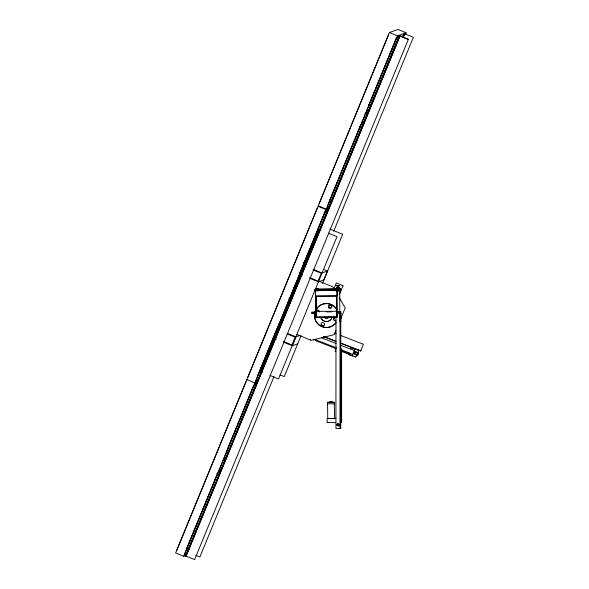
<?xml version="1.0" encoding="UTF-8"?>
<svg xmlns="http://www.w3.org/2000/svg" width="589" height="589" viewBox="0 0 589 589"><rect width="100%" height="100%" fill="white"/><g stroke="black" fill="none" stroke-linecap="round" stroke-linejoin="round"><path stroke-width="0.88" d="M335.98 317.611L335.929 428.424L340.744 428.505L340.788 313.031L340.788 321.947L340.192 321.947L340.192 313.134L340.192 321.947M339.978 428.505L340.03 313.046L340.795 313.134M316.448 313.51L311.942 313.547L316.448 313.208M316.44 312.008L311.927 312.339L316.44 312.31M315.667 317.39L315.549 290.333L315.667 317.39L337.202 317.235L337.247 311.795M336.613 295.317L336.694 316.691L316.197 316.838L316.131 296.355M314.6 290.613L340.744 290.119L314.6 290.311M315.49 289.103L340.736 288.919L314.592 289.413M337.18 313.363L340.788 313.031M336.275 311.861L340.781 311.831L336.275 312.163M343.012 285.746L339.617 294.11M357.442 354.593A3.821 1.2 -68.8 0 1 355.484 356.986L349.005 354.652L349.159 352.811L341.502 349.837M352.62 356.058L352.701 354.423L354.261 350.337L355.314 349.012L358.355 349.976L357.442 349.616M339.036 287.403C336.024 284.259 337.158 291.607 339.08 287.638M338.506 424.397C337.865 427.099 336.827 422.644 338.55 424.603M338.454 424.934L338.484 424.559M355.381 351.942L354.6 351.456L353.783 353.805L357.803 355.292L358.708 352.885L354.755 351.368M334.257 318.708L334.177 319.01A1.2 1.2 0 0 1 334.25 318.642M358.672 352.848L357.847 352.84L357.14 355.13M353.128 348.07L351.699 347.606L350.573 349.13L340.354 345.161M357.427 355.219L358.37 352.752M340.339 335.355L363.369 344.256L360.762 350.978L360.365 350.705L360.586 350.146L360.932 350.389M255.876 383.483C255 385.743 256.826 381.149 255.928 383.468M405.416 34.464L406.108 32.763L398.061 29.45L389.425 32.491L318.222 205.811L326.277 209.124L328.007 208.521M176.575 550.774L246.011 381.738M247.77 377.453L317.213 208.418M319.172 203.647L388.607 34.611M186.558 548.734L209.691 492.419M210.03 491.587L216.862 474.962M226.419 451.697L244.509 407.662M244.847 406.83L253.38 386.053M257.754 375.407L269.283 347.341M269.629 346.516L277.478 327.403M299.668 273.392L315.711 234.334M316.05 233.502L325.268 211.068M329.155 201.607L340.332 174.388M340.685 173.541L352.288 145.292M352.627 144.46L360.137 126.179M369.016 104.57L375.156 89.616M375.502 88.784L396.662 37.262M326.078 209.603L318.031 206.297L175.625 552.946L183.68 556.252L326.078 209.603L328.669 208.697M326.277 209.124L397.479 35.804L406.108 32.763M262.436 372.344L260.728 371.652L319.179 229.349L320.895 230.041M260.743 371.644L319.201 229.342M278.185 329.568L274.533 338.461L276.226 339.161M185.498 555.979L399.18 35.811L408.339 39.375L194.642 559.55L185.498 555.979L186.058 556.207L399.983 35.951L408.339 39.375M301.399 274.216L304.601 266.434M185.763 555.883L399.445 35.723M275.313 338.138L278.192 331.136M186.058 556.207L399.983 35.951M403.067 37.055L404.466 33.654L403.899 35.112L404.488 33.647L405.033 33.882M402.979 37.814L404.731 33.566M273.966 376.673L199.877 556.988L195.725 555.272M333.691 231.234L413.375 37.306L404.466 33.654M328.5 233.185L336.982 236.66L278.509 378.963L270.042 375.48M283.846 342.29L292.313 345.772L295.965 336.879L299.83 335.524M323.228 269.313L327.462 271.058L323.81 279.952L318.399 281.859L309.932 278.376M301.045 335.782L284.244 376.592L279.989 374.862M322.5 283.427L342.695 234.297L329.98 229.077M334.029 288.743L336.341 282.941L343.048 285.761M335.936 330.495L334.228 334.662L311.088 340.354L296.701 334.383M340.736 318.818L345.206 307.922L339.382 297.887M327.079 210.163C328.102 207.799 326.129 212.445 327.123 210.148M337.482 424.279L337.534 425.059M337.423 424.64L338.41 424.522M338.461 424.698L337.931 425.089L337.423 424.684M354.666 353.79L353.82 353.834M332.034 317.802L330.127 320.35M331.254 319.164L328.772 321.138L327.256 321.55M337.615 424.249L338.425 424.33M338.219 425.221L338.461 424.419M323.552 325.356L322.978 325.592M404.319 35.23L396.662 37.924L327.219 206.96L329.774 206.062M364.915 113.581L367.455 112.683M361.109 124.618L363.649 123.719M327.815 210.833L325.261 211.731L255.825 380.766L258.38 379.861M303.239 262.893L304.101 262.584M327.462 271.058L322.058 272.965L313.584 269.482M293.521 287.38L295.214 286.784M288.86 298.719L290.554 298.122M292.313 345.772L297.725 343.873M257.467 382.018L254.882 382.931L246.828 379.618M256.613 384.153L254.065 385.051L184.622 554.087L187.177 553.189M222.318 460.708L225.705 459.508M218.504 471.745L220.205 471.148M183.68 556.252L186.271 555.339M337.74 424.168L338.182 424.154M330.591 307.723L329.671 307.73M328.787 321.064C325.783 322.433 322.168 320.821 320.924 317.832L322.809 320.372M335.627 422.63L327.182 422.549L327.182 418.462L334.626 418.47L334.265 403.767M327.182 422.549L328.095 422.497M327.742 418.499L327.572 403.782M334.626 403.811L327.381 403.796M339.772 312.133L339.772 291.069L336.783 291.091M335.399 351.132L335.016 351.162L335.848 351.206M335.399 418.433L335.016 418.462L335.848 418.507M336.437 290.2L334.199 290.208L335.355 290.267M335.848 348.717L335.016 348.762L335.848 348.798M330.157 402.346L331.857 402.346M317.199 290.362L316.315 290.384L318.73 290.325L316.322 290.34L317.5 290.399M317.405 290.686C313.878 290.752 320.924 290.716 317.736 290.686M335.34 290.561C332.535 290.613 338.233 290.583 335.612 290.561M315.505 295.774L337.048 295.612L337.085 290.178L337.202 317.235M316.241 311.397L336.731 311.25M326.475 311.875L331.857 311.839M330.311 402.287L327.381 402.353L334.626 402.368L332.189 402.287M317.839 290.318L318.686 290.318L317.81 290.355M335.531 290.23L336.245 290.186M333.882 418.389L335.627 418.389M335.627 418.543L328.095 418.514M334.773 290.267C333.087 290.208 337.85 290.281 336.113 290.23M327.594 418.499L327.182 418.462M337.681 288.831L336.812 287.94M324.186 321.079L325.702 321.476M349.005 354.652L351.869 355.579A3.821 1.2 -68.8 0 0 352.215 355.432M356.507 354.865L355.439 354.453M357.206 352.31L356.801 352.156M357.862 349.8L358.208 349.932A3.821 1.2 -68.8 0 1 358.075 352.929M334.427 333.087L336.128 333.742M323.759 336.577L335.678 341.178M340.788 343.144L352.708 347.746M355.263 348.732L360.365 350.705M323.258 336.488L336.076 341.451M340.332 343.092L360.762 350.978M351.699 347.606L355.314 349.012M350.646 348.931L354.261 350.337M321.631 337.88L336.098 343.505M354.364 351.869L357.685 353.164M353.856 353.201L357.177 354.497M336.393 347.849L315.115 339.573L315.741 340.582A2.835 0.891 -68.8 0 0 316.183 340.729M349.086 353.017L352.701 354.423M315.925 340.744L336.356 348.688M341.465 350.676L349.976 353.982M355.241 356.492C356.728 357.096 353.849 355.955 355.322 356.551M341.267 351.302L351.007 355.086M399.18 35.811L399.74 36.039M389.425 32.491L397.479 35.804M368.721 104.562L371.136 105.556M368.994 105.078L370.599 105.74M366.778 110.46L368.39 111.122M362.125 121.798L363.73 122.46M359.805 126.267L362.22 127.261M359.268 126.458L361.683 127.452M329.288 201.313L331.703 202.307M304.27 265.646L305.963 266.346M312.936 269.865L321.27 273.296L318.075 281.078L309.74 277.647M299.131 273.024L301.656 274.121M318.605 281.078L333.028 286.931L334.368 289.324M300.618 274.54L302.312 275.24M278.06 326.733L279.738 327.484M287.498 333.396L295.965 336.879M286.843 333.786L295.185 337.21L291.982 344.992L283.648 341.568M257.886 375.119L260.309 376.113M226.124 451.689L228.539 452.683M226.39 452.205L228.002 452.867M224.181 457.587L225.793 458.249M219.528 468.925L221.133 469.588M216.671 473.585L219.086 474.579M186.691 548.44L189.106 549.434M334.913 320.276L334.64 320.121A1.2 1.2 0 0 0 334.905 320.21M338.329 424.176L338.461 424.654M338.925 287.064L339.08 287.704M340.736 288.919L340.744 290.429M340.781 311.831L340.788 313.333M336.694 316.691L336.54 296.326L316.05 296.481L316.197 316.838M311.934 312.037L311.942 313.547M328.934 306.464L328.934 306.773A1.2 1.2 0 0 1 328.957 306.398M341.605 348.717L341.605 422.6M338.94 424.08L338.94 426.326M337.011 424.08L337.011 425.582M310.366 339.647A26.461 0.515 22.3 0 1 310.484 339.772M298.373 276.285A0.898 0.898 0 0 1 299.749 276.219A0.898 0.898 0 0 1 299.573 277.588A0.898 0.898 0 0 1 298.255 277.176M280.695 324.465A0.898 0.898 0 0 1 279.348 324.171A0.898 0.898 0 0 1 279.871 322.897A0.898 0.898 0 0 1 281.034 323.633M280.71 324.414A0.898 0.898 0 0 1 279.363 324.119A0.898 0.898 0 0 1 279.885 322.838A0.898 0.898 0 0 1 281.056 323.575M338.388 287.204A0.898 0.898 0 0 1 338.881 288.374M337.703 288.868A0.898 0.898 0 0 1 337.21 287.69M336.061 320.762A1.804 1.804 0 0 1 333.565 319.105A1.804 1.804 0 0 1 336.054 317.434M335.973 322.757A11.949 11.942 -16.9 0 1 318.045 323.979A11.949 11.942 -16.9 0 1 319.179 306.052A11.949 11.942 -16.9 0 1 336.805 309.505A12.023 12.023 -16.9 0 0 319.128 305.993A12.023 12.023 -16.9 0 0 317.994 324.031A12.023 12.023 -16.9 0 0 336.032 322.801M328.375 317.059A2.408 2.408 0 0 1 327.926 317.5M324.995 317.508A2.408 2.408 0 0 1 324.546 317.066M315.962 312.464A1.804 1.804 0 0 1 317.375 309.976A1.804 1.804 0 0 1 319.415 311.986M317.773 310.572A1.2 1.2 0 0 1 318.075 310.646M323.295 325.43A1.2 1.2 0 0 1 322.993 325.518M321.874 325.069A1.2 1.2 0 0 1 321.719 324.804M329.678 305.433A1.2 1.2 0 0 1 330.598 305.426M331.342 306.368A1.2 1.2 0 0 1 331.342 306.685M328.853 316.882A2.496 2.496 0 0 1 324.267 317.331M314.357 339.698A2.835 0.891 -68.8 0 1 313.613 339.757M340.928 343.63A3.63 1.141 -68.8 0 1 341.267 343.542M185.263 555.427L185.903 553.874L185.263 555.427M256.465 382.106L257.106 380.553L256.465 382.106M327.859 208.3L328.5 206.746L327.859 208.3M398.179 37.114L398.827 35.561L398.179 37.114M403.59 36.047L404.275 34.398L403.59 36.047M329.84 401.875L332.203 401.882L329.84 401.875M316.359 289.133L318.723 289.118L316.359 289.133M316.359 289.354L318.723 289.339L316.359 289.354M316.367 290.554L318.73 290.539L316.367 290.554M334.228 289.008L336.591 288.993L334.228 289.008M334.338 289.221L336.474 289.206L334.338 289.221M334.346 290.421L336.481 290.406L334.346 290.421M336.179 285.672L339.772 285.694L336.179 285.672M354.74 356.433L355.704 356.809L354.792 356.448M321.741 325.769A1.804 1.804 0 0 0 324.613 324.539A1.804 1.804 0 0 0 322.109 322.669A1.804 1.804 0 0 0 321.741 325.769M329.067 307.981A1.804 1.804 0 0 0 331.938 306.759A1.804 1.804 0 0 0 329.442 304.881A1.804 1.804 0 0 0 329.067 307.981M337.342 288.433A0.898 0.898 0 0 0 338.771 287.807A0.898 0.898 0 0 0 337.512 286.88A0.898 0.898 0 0 0 337.342 288.433M337.571 425.589A0.898 0.898 0 0 0 338.933 424.831A0.898 0.898 0 0 0 337.593 424.028A0.898 0.898 0 0 0 337.571 425.589"/></g></svg>
